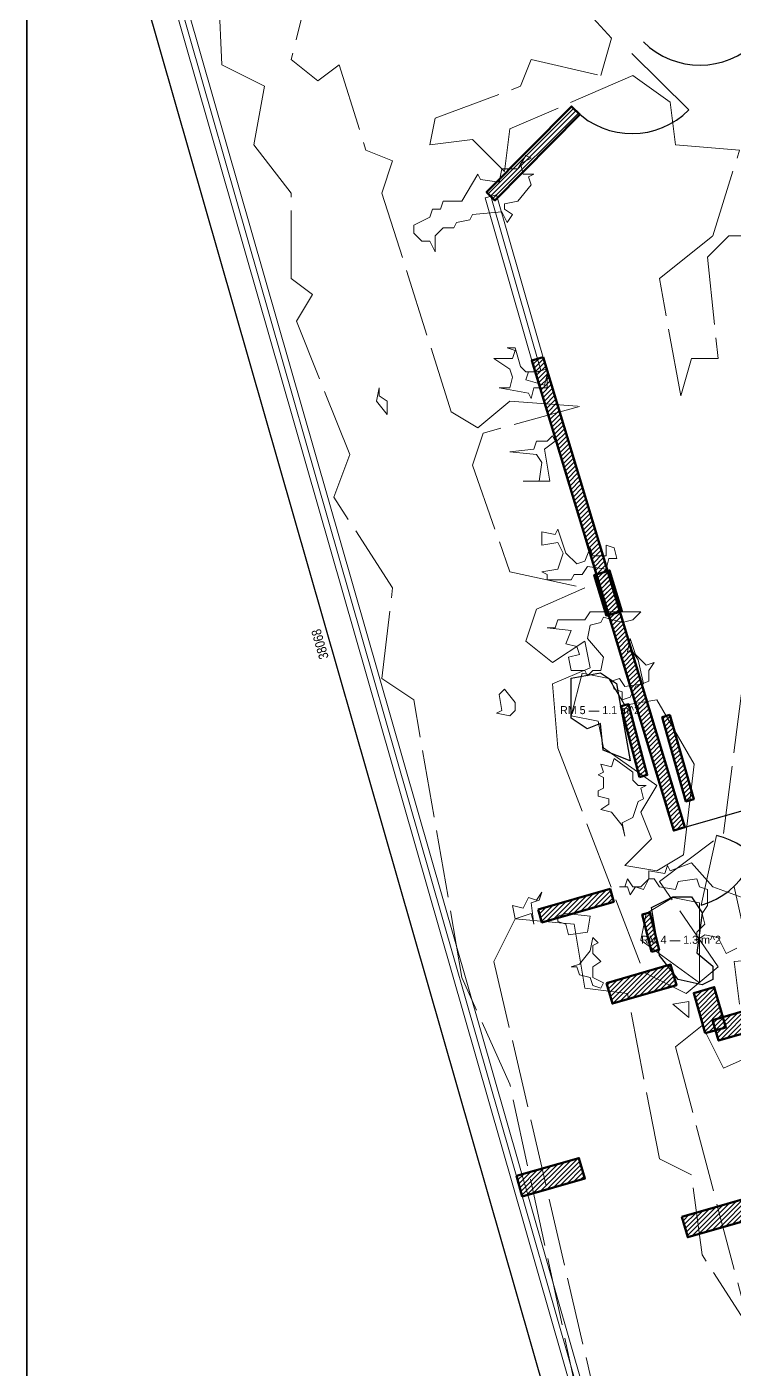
# Model space of a CAD drawing. Header units: metres. Extents: x 0 to 118, y -39 to 25.
# Drawn here: x 39.96 to 53.21, y -23.71 to 1.44 of the extents above; entities that cross this region are included whole.
import ezdxf
from ezdxf.enums import TextEntityAlignment as Align

# ---------------------------------------------------------------- set-up
doc = ezdxf.new("R2010")
doc.units = ezdxf.units.M
doc.linetypes.add('DASHED', pattern=[1.524, 1.27, -0.254])
for name, color, linetype, lineweight in [('A-ANNO-DIMS', 3, 'Continuous', 18), ('A-ANNO-TTLB', 7, 'Continuous', 35), ('A-AREA', 3, 'Continuous', 13), ('A-DOOR', 2, 'Continuous', 25), ('A-FLOR-LEVL', 6, 'Continuous', 18), ('A-FURN', 8, 'Continuous', 13), ('A-GLAZ', 4, 'Continuous', 13), ('A-WALL', 7, 'Continuous', 60), ('A-WALL-PATT', 8, 'Continuous', 13)]:
    doc.layers.add(name, color=color, linetype=linetype, lineweight=lineweight)
doc.styles.add('OpenSansCondensed-Light', font='OpenSansCondensed-Light.ttf')
doc.dimstyles.new('EZDXF', dxfattribs={"dimtxt": 0.25, "dimasz": 0.175, "dimexe": 0.375, "dimexo": 0.125, "dimgap": 0.1, "dimtad": 1, "dimlfac": 100, "dimzin": 12, "dimdsep": 46, "dimtxsty": 'OpenSansCondensed-Light', "dimblk": 'ARCHTICK', "dimcen": 2.5, "dimazin": 3, "dimtfac": 0.5, "dimtmove": 2, "dimatfit": 3})

# ---------------------------------------------------------------- blocks, each defined once
blk = doc.blocks.new('_ARCHTICK')
at = {"color": 0, "linetype": 'BYBLOCK', "const_width": 0.15}
blk.add_lwpolyline([(-0.5, -0.5), (0.5, 0.5)], dxfattribs=at)

msp = doc.modelspace()

# ---------------------------------------------------------------- hatches: boundary and pattern name
at = {"layer": 'A-WALL-PATT'}
h = msp.add_hatch(dxfattribs=at)
h.set_pattern_fill('ANSI31', scale=0.02)
h.paths.add_polyline_path([(50.3183, -0.2059), (48.7279, -1.814), (48.5715, -1.6593), (50.1619, -0.0512)])
h = msp.add_hatch(dxfattribs=at)
h.set_pattern_fill('ANSI31', scale=0.02)
h.paths.add_polyline_path([(49.6289, -4.7523), (52.2875, -13.5588), (52.0769, -13.6224), (49.4183, -4.8158)])
h = msp.add_hatch(dxfattribs=at)
h.set_pattern_fill('ANSI31', scale=0.02)
h.paths.add_polyline_path([(50.8206, -9.5994), (50.5894, -8.8336), (50.8766, -8.7469), (51.1078, -9.5127)])
h = msp.add_hatch(dxfattribs=at)
h.set_pattern_fill('ANSI31', scale=0.02)
h.paths.add_polyline_path([(51.4365, -12.6192), (51.0865, -11.2942), (51.2315, -11.2558), (51.5815, -12.5808)])
h = msp.add_hatch(dxfattribs=at)
h.set_pattern_fill('ANSI31', scale=0.02)
h.paths.add_polyline_path([(52.0062, -11.4547), (52.4512, -13.0347), (52.3068, -13.0753), (51.8618, -11.4953)])
h = msp.add_hatch(dxfattribs=at)
h.set_pattern_fill('ANSI31', scale=0.02)
h.paths.add_polyline_path([(49.5389, -15.1027), (50.8846, -14.7169), (50.9535, -14.9572), (49.6078, -15.3431)])
h = msp.add_hatch(dxfattribs=at)
h.set_pattern_fill('ANSI31', scale=0.02)
h.paths.add_polyline_path([(51.6613, -15.8932), (51.4863, -15.1932), (51.6318, -15.1568), (51.8068, -15.8568)])
h = msp.add_hatch(dxfattribs=at)
h.set_pattern_fill('ANSI31', scale=0.02)
h.paths.add_polyline_path([(50.8178, -16.479), (52.0193, -16.1344), (52.1296, -16.5189), (50.928, -16.8635)])
h = msp.add_hatch(dxfattribs=at)
h.set_pattern_fill('ANSI31', scale=0.02)
h.paths.add_polyline_path([(52.6692, -17.4199), (52.4531, -16.6665), (52.8376, -16.5563), (53.0537, -17.3096)])
h = msp.add_hatch(dxfattribs=at)
h.set_pattern_fill('ANSI31', scale=0.02)
h.paths.add_polyline_path([(52.8063, -17.1725), (53.5557, -16.9576), (53.666, -17.3421), (52.9165, -17.557)])
h = msp.add_hatch(dxfattribs=at)
h.set_pattern_fill('ANSI31', scale=0.02)
h.paths.add_polyline_path([(52.2299, -20.8595), (57.366, -19.3868), (57.4763, -19.7713), (52.3402, -21.244)])
h = msp.add_hatch(dxfattribs=at)
h.set_pattern_fill('ANSI31', scale=0.02)
h.paths.add_polyline_path([(49.13, -20.0947), (50.3018, -19.7587), (50.412, -20.1432), (49.2402, -20.4792)])

# ---------------------------------------------------------------- linework, layer by layer
at = {"layer": 'A-ANNO-TTLB'}
msp.add_lwpolyline([(39.9582, -36.6639), (77.9101, -36.6639), (77.9101, 22.9708), (39.9582, 22.9708)], close=True, dxfattribs=at)
at = {"layer": 'A-AREA'}
for points in [[(51.759, -14.375), (51.159, -14.275), (51.659, -13.775), (51.459, -13.275), (51.759, -12.775), (50.759, -12.075), (50.659, -11.575), (50.159, -11.475), (50.359, -10.675), (50.859, -10.775), (51.159, -11.275), (51.759, -11.175), (52.459, -12.375), (52.259, -14.075)], [(52.559, -16.475), (51.459, -15.675), (51.559, -15.175), (52.059, -14.875), (52.559, -14.975)]]:
    msp.add_lwpolyline(points, close=True, dxfattribs=at)
at = {"layer": 'A-AREA-RM'}
for points in [[(51.2582, -12.3139), (50.7582, -12.1139), (50.7082, -11.6139), (50.4582, -11.7139), (50.1582, -11.5139), (50.1582, -10.7639), (50.7082, -10.6639), (51.0082, -10.8639)], [(52.6082, -16.5139), (52.1582, -16.4139), (51.8082, -15.9639), (51.6582, -15.0639), (52.0582, -14.8639), (52.4082, -14.8639), (52.6082, -15.1639), (52.5082, -15.9139), (52.8082, -16.1639), (52.8082, -16.4139)]]:
    msp.add_lwpolyline(points, close=True, dxfattribs=at)
at = {"layer": 'A-DOOR'}
for p, q in [((51.2949, 0.9379), (52.3614, -0.1169)), ((52.1822, -13.5906), (53.613, -13.1804))]:
    msp.add_line(p, q, dxfattribs=at)
for centre, radius, start, end in [((52.5645, 2.2217), 1.5, -134.68345, -44.68345), ((51.2949, 0.9379), 1.5, -134.68345, -44.68345), ((52.1822, -13.5906), 1.4884, -74, 16), ((52.5925, -15.0214), 1.3364, -12.28396, 77.71604)]:
    msp.add_arc(centre, radius, start, end, dxfattribs=at)
at = {"layer": 'A-FLOR-LEVL', "linetype": 'DASHED'}
for points in [[(50.309, -24.375), (49.009, -18.375), (48.109, -16.375), (47.209, -11.175), (46.609, -10.775), (46.809, -9.075), (45.709, -7.375), (46.009, -6.575), (45.009, -4.075), (45.309, -3.575), (44.909, -3.275), (44.909, -1.675), (44.209, -0.775), (44.409, 0.325), (43.609, 0.725), (43.409, 5.525)], [(45.309, 2.425), (44.909, 0.825), (45.409, 0.425), (45.809, 0.725), (46.309, -0.875), (46.809, -1.075), (46.609, -1.675), (47.909, -5.775), (48.409, -6.075), (49.009, -5.575), (50.309, -5.675), (48.509, -6.175), (48.309, -6.775), (49.009, -8.775), (50.409, -9.075), (49.509, -9.475), (49.309, -10.075), (49.809, -10.475), (50.409, -10.075), (50.509, -10.575), (49.809, -10.875), (49.909, -12.075), (51.509, -16.275), (52.309, -16.675), (52.909, -16.175), (51.809, -14.575), (53.009, -13.675), (53.409, -10.575)], [(53.709, -2.475), (53.109, -2.475), (52.709, -2.875), (52.909, -4.775), (52.409, -4.775), (52.209, -5.475), (51.809, -3.275), (52.809, -2.475), (53.309, -0.875), (52.109, -0.775), (52.009, 0.025), (51.309, 0.525), (49.009, -0.475), (48.909, -1.275), (48.309, -0.675), (47.509, -0.775), (47.609, -0.275), (49.209, 0.325), (49.409, 0.825), (50.709, 0.525), (50.909, 1.225), (49.909, 2.325)], [(54.209, -13.575), (53.209, -14.675), (53.409, -15.575)], [(53.909, -17.675), (53.009, -18.075), (52.609, -17.275), (52.109, -17.675), (53.509, -22.975), (52.609, -21.575), (52.409, -20.075), (51.809, -19.775), (51.209, -16.675), (50.409, -16.575), (50.209, -15.375), (49.109, -15.275), (48.709, -16.075), (50.709, -24.675)], [(54.409, -15.975), (53.209, -16.075), (53.309, -16.875)]]:
    msp.add_lwpolyline(points, dxfattribs=at)
at = {"layer": 'A-FURN'}
for points in [[(47.209, -2.425), (47.209, -2.275), (47.509, -2.125), (47.559, -1.975), (47.709, -1.975), (47.759, -1.825), (48.109, -1.825), (48.409, -1.325), (48.459, -1.425), (48.809, -1.475), (48.859, -1.225), (49.159, -1.225), (49.309, -0.975), (49.409, -1.025), (49.209, -1.125), (49.259, -1.325), (49.459, -1.325), (49.359, -1.375), (49.409, -1.525), (49.159, -1.825), (48.909, -1.875), (48.909, -1.975), (49.059, -2.075), (48.959, -2.225), (48.859, -2.025), (48.309, -2.075), (48.259, -2.175), (48.009, -2.225), (47.959, -2.325), (47.759, -2.325), (47.609, -2.475), (47.609, -2.775), (47.509, -2.575), (47.359, -2.575)], [(49.709, -5.325), (49.459, -5.325), (49.409, -5.525), (49.359, -5.425), (48.809, -5.325), (49.009, -5.325), (49.059, -5.125), (49.009, -4.975), (48.709, -4.775), (49.059, -4.775), (49.109, -4.625), (48.959, -4.575), (49.109, -4.575), (49.209, -4.925), (49.309, -5.025), (49.559, -5.025), (49.359, -5.025), (49.309, -5.175), (49.659, -5.275), (49.709, -5.075)], [(46.709, -5.825), (46.509, -5.575), (46.559, -5.325), (46.559, -5.475), (46.709, -5.575)], [(49.259, -7.075), (49.559, -7.075), (49.609, -6.725), (49.509, -6.575), (49.009, -6.525), (49.459, -6.475), (49.509, -6.325), (49.709, -6.325), (49.809, -6.225), (49.859, -6.325), (49.659, -6.475), (49.759, -7.075)], [(49.609, -8.025), (49.859, -8.075), (49.909, -7.975), (50.059, -8.425), (50.259, -8.625), (50.409, -8.575), (50.509, -8.325), (50.559, -8.475), (50.809, -8.475), (50.809, -8.275), (50.959, -8.325), (51.009, -8.525), (50.859, -8.525), (50.809, -8.725), (50.459, -8.675), (50.359, -8.825), (50.209, -8.825), (50.159, -8.925), (49.709, -8.925), (49.709, -8.825), (49.609, -8.775), (49.909, -8.725), (50.009, -8.425), (49.909, -8.225), (49.609, -8.275)], [(49.709, -9.825), (49.859, -9.825), (49.909, -9.675), (50.409, -9.675), (50.509, -9.525), (51.459, -9.525), (51.309, -9.675), (51.109, -9.725), (50.759, -9.625), (50.709, -9.725), (50.509, -9.775), (50.459, -10.025), (50.759, -10.375), (50.709, -10.625), (50.559, -10.625), (50.459, -10.725), (50.409, -10.625), (50.159, -10.625), (50.109, -10.375), (50.309, -10.325), (50.259, -10.175), (50.059, -10.125), (50.159, -9.875)], [(51.109, -11.175), (51.109, -11.025), (50.959, -10.975), (50.909, -10.825), (51.059, -10.775), (51.159, -10.925), (51.509, -10.875), (51.409, -10.425), (51.309, -10.275), (51.209, -10.275), (51.259, -10.025), (51.359, -10.325), (51.559, -10.525), (51.709, -10.475), (51.609, -10.625), (51.609, -10.825), (51.359, -10.925), (51.259, -11.125)], [(49.009, -11.475), (48.759, -11.425), (48.859, -11.375), (48.809, -11.075), (48.909, -10.975), (49.109, -11.225), (49.109, -11.375)], [(51.159, -13.725), (51.109, -13.525), (50.909, -13.275), (50.709, -13.225), (50.859, -13.125), (50.859, -13.025), (50.659, -12.975), (50.659, -12.875), (50.759, -12.825), (50.759, -12.625), (50.659, -12.575), (50.759, -12.525), (50.709, -12.375), (50.909, -12.425), (50.959, -12.275), (51.309, -12.525), (51.309, -12.675), (51.409, -12.775), (51.559, -12.775), (51.459, -12.825), (51.509, -13.025), (51.409, -13.075), (51.309, -13.375), (51.109, -13.475)], [(49.109, -15.275), (49.059, -15.025), (49.259, -15.075), (49.359, -14.875), (49.509, -14.925), (49.609, -14.775), (49.559, -14.925), (49.409, -14.975), (49.459, -15.375), (49.409, -15.175)], [(49.909, -15.325), (49.909, -15.225), (50.059, -15.175), (50.509, -15.225), (50.459, -15.525), (50.109, -15.575), (50.059, -15.375)], [(50.709, -16.575), (50.559, -16.525), (50.509, -16.375), (50.309, -16.325), (50.259, -16.175), (50.159, -16.175), (50.309, -16.125), (50.509, -15.875), (50.559, -15.625), (50.659, -15.725), (50.559, -15.775), (50.559, -15.925), (50.709, -16.075), (50.559, -16.175), (50.559, -16.375), (50.759, -16.475)], [(52.359, -17.125), (52.059, -16.875), (52.359, -16.825)]]:
    msp.add_lwpolyline(points, close=True, dxfattribs=at)
msp.add_lwpolyline([(53.259, -15.825), (53.059, -15.925), (52.909, -15.625), (52.659, -15.575), (52.509, -15.675), (52.509, -15.525), (52.659, -15.375), (52.609, -15.175), (52.709, -15.025), (52.709, -14.725), (52.559, -14.675), (52.509, -14.525), (52.159, -14.575), (52.109, -14.725), (51.809, -14.675), (51.709, -14.525), (51.609, -14.525), (51.509, -14.725), (51.359, -14.675), (51.259, -14.825), (51.209, -14.675), (51.059, -14.675), (51.159, -14.675), (51.209, -14.525), (51.309, -14.675), (51.459, -14.675), (51.609, -14.525), (51.609, -14.375), (51.909, -14.425), (51.959, -14.275), (52.009, -14.375), (52.409, -14.225), (52.809, -14.675), (53.359, -14.875)], dxfattribs=at)
at = {"layer": 'A-GLAZ'}
for p, q in [((51.4568, -28.2094), (40.9639, 8.3836)), ((48.6497, -1.7366), (49.5865, -5.0035)), ((52.5925, -15.0214), (52.8768, -13.7156))]:
    msp.add_line(p, q, dxfattribs=at)
for points in [[(51.3511, -28.2397), (40.8582, 8.3533), (41.0697, 8.414), (51.5626, -28.1791)], [(48.7555, -1.7063), (49.6922, -4.9732), (49.4807, -5.0338), (48.544, -1.7669)]]:
    msp.add_lwpolyline(points, close=True, dxfattribs=at)
at = {"layer": 'A-WALL'}
for points in [[(50.3183, -0.2059), (48.7279, -1.814), (48.5715, -1.6593), (50.1619, -0.0512)], [(49.6289, -4.7523), (52.2875, -13.5588), (52.0769, -13.6224), (49.4183, -4.8158)], [(50.8206, -9.5994), (50.5894, -8.8336), (50.8766, -8.7469), (51.1078, -9.5127)], [(51.4365, -12.6192), (51.0865, -11.2942), (51.2315, -11.2558), (51.5815, -12.5808)], [(52.0062, -11.4547), (52.4512, -13.0347), (52.3068, -13.0753), (51.8618, -11.4953)], [(49.5389, -15.1027), (50.8846, -14.7169), (50.9535, -14.9572), (49.6078, -15.3431)], [(51.6613, -15.8932), (51.4863, -15.1932), (51.6318, -15.1568), (51.8068, -15.8568)], [(50.8178, -16.479), (52.0193, -16.1344), (52.1296, -16.5189), (50.928, -16.8635)], [(52.6692, -17.4199), (52.4531, -16.6665), (52.8376, -16.5563), (53.0537, -17.3096)], [(52.8063, -17.1725), (53.5557, -16.9576), (53.666, -17.3421), (52.9165, -17.557)], [(52.2299, -20.8595), (57.366, -19.3868), (57.4763, -19.7713), (52.3402, -21.244)], [(49.13, -20.0947), (50.3018, -19.7587), (50.412, -20.1432), (49.2402, -20.4792)]]:
    msp.add_lwpolyline(points, close=True, dxfattribs=at)

# ---------------------------------------------------------------- texts
at = {"layer": 'A-AREA-IDEN'}
for s, p in [('RM 5 — 1.1 m^2', (50.6962, -11.3654)), ('RM 4 — 1.3 m^2', (52.2127, -15.6693))]:
    msp.add_text(s, height=0.15, dxfattribs=at).set_placement(p, align=Align.MIDDLE_CENTER)

# ---------------------------------------------------------------- dimensions: what is measured, and where the dimension line sits
at = {"layer": 'A-ANNO-DIMS'}
msp.add_linear_dim(base=(50.8801, -28.3748), p1=(51.4568, -28.2094), p2=(40.9639, 8.3836), angle=106, dimstyle='EZDXF', override={"dimtxt": 0.18, "dimdec": 0, "dimlfac": 1000}, dxfattribs=at).render()

doc.saveas('drawing.dxf')
